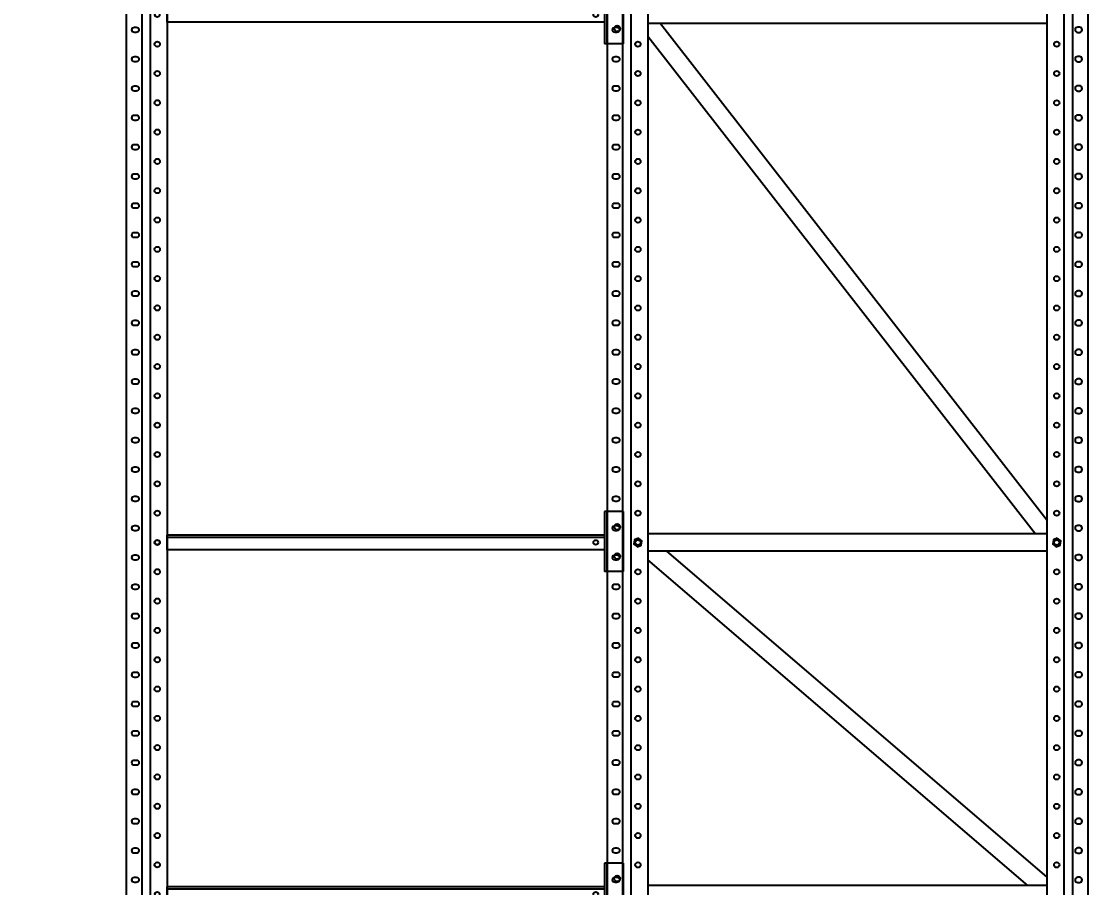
# Model space of a CAD drawing. Header units: millimetres. Extents: x 2596 to 53213, y 1175 to 12446.
# Drawn here: x 19765 to 21584, y 3067 to 4545 of the extents above; entities that cross this region are included whole.
import ezdxf

# ---------------------------------------------------------------- set-up
doc = ezdxf.new("R2010")
doc.units = ezdxf.units.MM
doc.linetypes.add('LIN0', pattern=[0])
doc.layers.add('MONTANTE', color=170, linetype='LIN0', lineweight=25)
doc.styles.add('DIM', font='dim.shx')
doc.dimstyles.new('200 - Planta Baixal', dxfattribs={"dimscale": 1.2, "dimtxt": 200, "dimasz": 50, "dimexe": 1.25, "dimexo": 40, "dimgap": 20, "dimtad": 1, "dimdec": 0, "dimzin": 9, "dimdsep": 46, "dimtxsty": 'DIM', "dimblk": 'OBLIQUE', "dimcen": 2.5, "dimclrd": 256, "dimclre": 256, "dimclrt": 256, "dimadec": 0, "dimazin": 0, "dimtfac": 1, "dimtdec": 0, "dimtmove": 0, "dimatfit": 0, "dimldrblk": 'OBLIQUE', "dimfxl": 0.04, "dimtolj": 1, "dimtzin": 1, "dimarcsym": 0})

# ---------------------------------------------------------------- blocks, each defined once
blk = doc.blocks.new('TRAVESSA UNIÃO')
at = {"color": 7, "linetype": 'Continuous', "lineweight": 25}
for p, q in [((-420.8, 167.3), (-420.8, 65.3)), ((-389, 167.3), (-420.8, 167.3)), ((-417, 167.3), (-417, 65.3)), ((-389, 167.3), (-389, 65.3)), ((-1166.8, 102.1), (-1166.8, 127.1)), ((-420.8, 127.1), (-1166.8, 127.1)), ((-420.8, 123.3), (-1166.8, 123.3)), ((-420.8, 102.1), (-1166.8, 102.1)), ((-389, 65.3), (-420.8, 65.3))]:
    blk.add_line(p, q, dxfattribs=at)
for centre, radius in [((-399.3, 141.3), 5), ((-1183.8, 114.6), 4), ((-435.8, 114.6), 4), ((-399.3, 91.3), 5)]:
    blk.add_circle(centre, radius, dxfattribs=at)
blk = doc.blocks.new('*U5')
at = {"layer": 'MONTANTE'}
for p, q in [((-872.6, 8804.8), (-872.6, 64.7)), ((-846.5, 8804.8), (-846.5, 64.7)), ((-832.1, 8804.8), (-832.1, 4.8)), ((-802.9, 8804.8), (-802.9, 4.8)), ((-122.4, 8804.8), (-122.4, 4.8)), ((-93.2, 8804.8), (-93.2, 4.8)), ((-78.8, 8804.8), (-78.8, 64.7)), ((-52.6, 8804.8), (-52.6, 64.7)), ((-122.4, 2789.7), (-802.9, 2789.7)), ((-122.4, 2789.7), (-802.9, 2789.7)), ((-781.6, 2789.7), (-122.4, 1943.2)), ((-802.9, 2768.6), (-141.4, 1919.7)), ((-122.4, 1919.7), (-802.9, 1919.7)), ((-122.4, 1889.7), (-802.9, 1889.7)), ((-154.7, 1319.7), (-802.9, 1875.3)), ((-122.4, 1334.2), (-770.6, 1889.7)), ((-122.4, 1319.7), (-802.9, 1319.7))]:
    blk.add_line(p, q, dxfattribs=at)
for points in [[(-855.7, 2774.7), (-858.7, 2774.7, -1), (-858.7, 2783.7), (-855.7, 2783.7, -1)], [(-69.6, 2774.7), (-66.6, 2774.7, 1), (-66.6, 2783.7), (-69.6, 2783.7, 1)], [(-855.7, 2724.7), (-858.7, 2724.7, -1), (-858.7, 2733.7), (-855.7, 2733.7, -1)], [(-69.6, 2724.7), (-66.6, 2724.7, 1), (-66.6, 2733.7), (-69.6, 2733.7, 1)], [(-855.7, 2674.7), (-858.7, 2674.7, -1), (-858.7, 2683.7), (-855.7, 2683.7, -1)], [(-69.6, 2674.7), (-66.6, 2674.7, 1), (-66.6, 2683.7), (-69.6, 2683.7, 1)], [(-855.7, 2624.7), (-858.7, 2624.7, -1), (-858.7, 2633.7), (-855.7, 2633.7, -1)], [(-69.6, 2624.7), (-66.6, 2624.7, 1), (-66.6, 2633.7), (-69.6, 2633.7, 1)], [(-855.7, 2574.7), (-858.7, 2574.7, -1), (-858.7, 2583.7), (-855.7, 2583.7, -1)], [(-69.6, 2574.7), (-66.6, 2574.7, 1), (-66.6, 2583.7), (-69.6, 2583.7, 1)], [(-855.7, 2524.7), (-858.7, 2524.7, -1), (-858.7, 2533.7), (-855.7, 2533.7, -1)], [(-69.6, 2524.7), (-66.6, 2524.7, 1), (-66.6, 2533.7), (-69.6, 2533.7, 1)], [(-855.7, 2474.7), (-858.7, 2474.7, -1), (-858.7, 2483.7), (-855.7, 2483.7, -1)], [(-69.6, 2474.7), (-66.6, 2474.7, 1), (-66.6, 2483.7), (-69.6, 2483.7, 1)], [(-855.7, 2424.7), (-858.7, 2424.7, -1), (-858.7, 2433.7), (-855.7, 2433.7, -1)], [(-69.6, 2424.7), (-66.6, 2424.7, 1), (-66.6, 2433.7), (-69.6, 2433.7, 1)], [(-855.7, 2374.7), (-858.7, 2374.7, -1), (-858.7, 2383.7), (-855.7, 2383.7, -1)], [(-69.6, 2374.7), (-66.6, 2374.7, 1), (-66.6, 2383.7), (-69.6, 2383.7, 1)], [(-855.7, 2324.7), (-858.7, 2324.7, -1), (-858.7, 2333.7), (-855.7, 2333.7, -1)], [(-69.6, 2324.7), (-66.6, 2324.7, 1), (-66.6, 2333.7), (-69.6, 2333.7, 1)], [(-855.7, 2274.7), (-858.7, 2274.7, -1), (-858.7, 2283.7), (-855.7, 2283.7, -1)], [(-69.6, 2274.7), (-66.6, 2274.7, 1), (-66.6, 2283.7), (-69.6, 2283.7, 1)], [(-855.7, 2224.7), (-858.7, 2224.7, -1), (-858.7, 2233.7), (-855.7, 2233.7, -1)], [(-69.6, 2224.7), (-66.6, 2224.7, 1), (-66.6, 2233.7), (-69.6, 2233.7, 1)], [(-855.7, 2174.7), (-858.7, 2174.7, -1), (-858.7, 2183.7), (-855.7, 2183.7, -1)], [(-69.6, 2174.7), (-66.6, 2174.7, 1), (-66.6, 2183.7), (-69.6, 2183.7, 1)], [(-855.7, 2124.7), (-858.7, 2124.7, -1), (-858.7, 2133.7), (-855.7, 2133.7, -1)], [(-69.6, 2124.7), (-66.6, 2124.7, 1), (-66.6, 2133.7), (-69.6, 2133.7, 1)], [(-855.7, 2074.7), (-858.7, 2074.7, -1), (-858.7, 2083.7), (-855.7, 2083.7, -1)], [(-69.6, 2074.7), (-66.6, 2074.7, 1), (-66.6, 2083.7), (-69.6, 2083.7, 1)], [(-855.7, 2024.7), (-858.7, 2024.7, -1), (-858.7, 2033.7), (-855.7, 2033.7, -1)], [(-69.6, 2024.7), (-66.6, 2024.7, 1), (-66.6, 2033.7), (-69.6, 2033.7, 1)], [(-855.7, 1974.7), (-858.7, 1974.7, -1), (-858.7, 1983.7), (-855.7, 1983.7, -1)], [(-69.6, 1974.7), (-66.6, 1974.7, 1), (-66.6, 1983.7), (-69.6, 1983.7, 1)], [(-855.7, 1924.7), (-858.7, 1924.7, -1), (-858.7, 1933.7), (-855.7, 1933.7, -1)], [(-69.6, 1924.7), (-66.6, 1924.7, 1), (-66.6, 1933.7), (-69.6, 1933.7, 1)], [(-855.7, 1874.7), (-858.7, 1874.7, -1), (-858.7, 1883.7), (-855.7, 1883.7, -1)], [(-69.6, 1874.7), (-66.6, 1874.7, 1), (-66.6, 1883.7), (-69.6, 1883.7, 1)], [(-855.7, 1824.7), (-858.7, 1824.7, -1), (-858.7, 1833.7), (-855.7, 1833.7, -1)], [(-69.6, 1824.7), (-66.6, 1824.7, 1), (-66.6, 1833.7), (-69.6, 1833.7, 1)], [(-855.7, 1774.7), (-858.7, 1774.7, -1), (-858.7, 1783.7), (-855.7, 1783.7, -1)], [(-69.6, 1774.7), (-66.6, 1774.7, 1), (-66.6, 1783.7), (-69.6, 1783.7, 1)], [(-855.7, 1724.7), (-858.7, 1724.7, -1), (-858.7, 1733.7), (-855.7, 1733.7, -1)], [(-69.6, 1724.7), (-66.6, 1724.7, 1), (-66.6, 1733.7), (-69.6, 1733.7, 1)], [(-855.7, 1674.7), (-858.7, 1674.7, -1), (-858.7, 1683.7), (-855.7, 1683.7, -1)], [(-69.6, 1674.7), (-66.6, 1674.7, 1), (-66.6, 1683.7), (-69.6, 1683.7, 1)], [(-855.7, 1624.7), (-858.7, 1624.7, -1), (-858.7, 1633.7), (-855.7, 1633.7, -1)], [(-69.6, 1624.7), (-66.6, 1624.7, 1), (-66.6, 1633.7), (-69.6, 1633.7, 1)], [(-855.7, 1574.7), (-858.7, 1574.7, -1), (-858.7, 1583.7), (-855.7, 1583.7, -1)], [(-69.6, 1574.7), (-66.6, 1574.7, 1), (-66.6, 1583.7), (-69.6, 1583.7, 1)], [(-855.7, 1524.7), (-858.7, 1524.7, -1), (-858.7, 1533.7), (-855.7, 1533.7, -1)], [(-69.6, 1524.7), (-66.6, 1524.7, 1), (-66.6, 1533.7), (-69.6, 1533.7, 1)], [(-855.7, 1474.7), (-858.7, 1474.7, -1), (-858.7, 1483.7), (-855.7, 1483.7, -1)], [(-69.6, 1474.7), (-66.6, 1474.7, 1), (-66.6, 1483.7), (-69.6, 1483.7, 1)], [(-855.7, 1424.7), (-858.7, 1424.7, -1), (-858.7, 1433.7), (-855.7, 1433.7, -1)], [(-69.6, 1424.7), (-66.6, 1424.7, 1), (-66.6, 1433.7), (-69.6, 1433.7, 1)], [(-855.7, 1374.7), (-858.7, 1374.7, -1), (-858.7, 1383.7), (-855.7, 1383.7, -1)], [(-69.6, 1374.7), (-66.6, 1374.7, 1), (-66.6, 1383.7), (-69.6, 1383.7, 1)], [(-855.7, 1324.7), (-858.7, 1324.7, -1), (-858.7, 1333.7), (-855.7, 1333.7, -1)], [(-69.6, 1324.7), (-66.6, 1324.7, 1), (-66.6, 1333.7), (-69.6, 1333.7, 1)]]:
    blk.add_lwpolyline(points, format="xyb", close=True, dxfattribs=at)
for points in [[(-818.9, 1912), (-825.7, 1909.2), (-826.7, 1902), (-820.9, 1897.5), (-814.1, 1900.3), (-813.1, 1907.5), (-818.9, 1912)], [(-104.4, 1912), (-111.2, 1909.2), (-112.2, 1902), (-106.4, 1897.5), (-99.6, 1900.3), (-98.6, 1907.5), (-104.4, 1912)]]:
    blk.add_lwpolyline(points, dxfattribs=at)
for centre in [(-819.9, 2754.7), (-105.4, 2754.7), (-819.9, 2704.7), (-105.4, 2704.7), (-819.9, 2654.7), (-105.4, 2654.7), (-819.9, 2604.7), (-105.4, 2604.7), (-819.9, 2554.7), (-105.4, 2554.7), (-819.9, 2504.7), (-105.4, 2504.7), (-819.9, 2454.7), (-105.4, 2454.7), (-819.9, 2404.7), (-105.4, 2404.7), (-819.9, 2354.7), (-105.4, 2354.7), (-819.9, 2304.7), (-105.4, 2304.7), (-819.9, 2254.7), (-105.4, 2254.7), (-819.9, 2204.7), (-105.4, 2204.7), (-819.9, 2154.7), (-105.4, 2154.7), (-819.9, 2104.7), (-105.4, 2104.7), (-819.9, 2054.7), (-105.4, 2054.7), (-819.9, 2004.7), (-105.4, 2004.7), (-819.9, 1954.7), (-105.4, 1954.7), (-819.9, 1904.7), (-105.4, 1904.7), (-819.9, 1854.7), (-105.4, 1854.7), (-819.9, 1804.7), (-105.4, 1804.7), (-819.9, 1754.7), (-105.4, 1754.7), (-819.9, 1704.7), (-105.4, 1704.7), (-819.9, 1654.7), (-105.4, 1654.7), (-819.9, 1604.7), (-105.4, 1604.7), (-819.9, 1554.7), (-105.4, 1554.7), (-819.9, 1504.7), (-105.4, 1504.7), (-819.9, 1454.7), (-105.4, 1454.7), (-819.9, 1404.7), (-105.4, 1404.7), (-819.9, 1354.7), (-105.4, 1354.7)]:
    blk.add_circle(centre, 4.5, dxfattribs=at)
blk = doc.blocks.new('*U36')
blk.add_blockref('*U5', (42.5, -4552.375))
blk = doc.blocks.new('*U34')
at = {"color": 0, "linetype": 'ByBlock', "lineweight": -2, "transparency": 16777216}
blk.add_blockref('*U36', (0, 0), dxfattribs=at)
blk = doc.blocks.new('COL SOLTEIRA')
at = {"layer": 'MONTANTE'}
for p, q in [((-536, 4318), (-536, -4422)), ((-509.8, 4318), (-509.8, -4422)), ((-495.5, 4318), (-495.5, -4482)), ((-466.2, 4318), (-466.2, -4482))]:
    blk.add_line(p, q, dxfattribs=at)
for points in [[(-519, -1712.1), (-522, -1712.1, -1), (-522, -1703.1), (-519, -1703.1, -1)], [(-519, -1762.1), (-522, -1762.1, -1), (-522, -1753.1), (-519, -1753.1, -1)], [(-519, -1812.1), (-522, -1812.1, -1), (-522, -1803.1), (-519, -1803.1, -1)], [(-519, -1862.1), (-522, -1862.1, -1), (-522, -1853.1), (-519, -1853.1, -1)], [(-519, -1912.1), (-522, -1912.1, -1), (-522, -1903.1), (-519, -1903.1, -1)], [(-519, -1962.1), (-522, -1962.1, -1), (-522, -1953.1), (-519, -1953.1, -1)], [(-519, -2012.1), (-522, -2012.1, -1), (-522, -2003.1), (-519, -2003.1, -1)], [(-519, -2062.1), (-522, -2062.1, -1), (-522, -2053.1), (-519, -2053.1, -1)], [(-519, -2112.1), (-522, -2112.1, -1), (-522, -2103.1), (-519, -2103.1, -1)], [(-519, -2162.1), (-522, -2162.1, -1), (-522, -2153.1), (-519, -2153.1, -1)], [(-519, -2212.1), (-522, -2212.1, -1), (-522, -2203.1), (-519, -2203.1, -1)], [(-519, -2262.1), (-522, -2262.1, -1), (-522, -2253.1), (-519, -2253.1, -1)], [(-519, -2312.1), (-522, -2312.1, -1), (-522, -2303.1), (-519, -2303.1, -1)], [(-519, -2362.1), (-522, -2362.1, -1), (-522, -2353.1), (-519, -2353.1, -1)], [(-519, -2412.1), (-522, -2412.1, -1), (-522, -2403.1), (-519, -2403.1, -1)], [(-519, -2462.1), (-522, -2462.1, -1), (-522, -2453.1), (-519, -2453.1, -1)], [(-519, -2512.1), (-522, -2512.1, -1), (-522, -2503.1), (-519, -2503.1, -1)], [(-519, -2562.1), (-522, -2562.1, -1), (-522, -2553.1), (-519, -2553.1, -1)], [(-519, -2612.1), (-522, -2612.1, -1), (-522, -2603.1), (-519, -2603.1, -1)], [(-519, -2662.1), (-522, -2662.1, -1), (-522, -2653.1), (-519, -2653.1, -1)], [(-519, -2712.1), (-522, -2712.1, -1), (-522, -2703.1), (-519, -2703.1, -1)], [(-519, -2762.1), (-522, -2762.1, -1), (-522, -2753.1), (-519, -2753.1, -1)], [(-519, -2812.1), (-522, -2812.1, -1), (-522, -2803.1), (-519, -2803.1, -1)], [(-519, -2862.1), (-522, -2862.1, -1), (-522, -2853.1), (-519, -2853.1, -1)], [(-519, -2912.1), (-522, -2912.1, -1), (-522, -2903.1), (-519, -2903.1, -1)], [(-519, -2962.1), (-522, -2962.1, -1), (-522, -2953.1), (-519, -2953.1, -1)], [(-519, -3012.1), (-522, -3012.1, -1), (-522, -3003.1), (-519, -3003.1, -1)], [(-519, -3062.1), (-522, -3062.1, -1), (-522, -3053.1), (-519, -3053.1, -1)], [(-519, -3112.1), (-522, -3112.1, -1), (-522, -3103.1), (-519, -3103.1, -1)], [(-519, -3162.1), (-522, -3162.1, -1), (-522, -3153.1), (-519, -3153.1, -1)]]:
    blk.add_lwpolyline(points, format="xyb", close=True, dxfattribs=at)
for centre in [(-483.2, -1732), (-483.2, -1782), (-483.2, -1832), (-483.2, -1882), (-483.2, -1932), (-483.2, -1982), (-483.2, -2032), (-483.2, -2082), (-483.2, -2132), (-483.2, -2182), (-483.2, -2232), (-483.2, -2282), (-483.2, -2332), (-483.2, -2382), (-483.2, -2432), (-483.2, -2482), (-483.2, -2532), (-483.2, -2582), (-483.2, -2632), (-483.2, -2682), (-483.2, -2732), (-483.2, -2782), (-483.2, -2832), (-483.2, -2882), (-483.2, -2932), (-483.2, -2982), (-483.2, -3032), (-483.2, -3082), (-483.2, -3132)]:
    blk.add_circle(centre, 4.5, dxfattribs=at)
blk = doc.blocks.new('_Oblique')
at = {"color": 0, "linetype": 'ByBlock', "lineweight": -2}
blk.add_line((-0.5, -0.5), (0.5, 0.5), dxfattribs=at)
blk = doc.blocks.new('*D53')
at = {"lineweight": -2, "transparency": 16777216}
for p, q in [((19896.1, 10556.3), (18660.4, 10556.3)), ((18661.9, 1756.3), (18661.9, 10556.3)), ((19893.4, 1756.3), (18660.4, 1756.3))]:
    blk.add_line(p, q, dxfattribs=at)
at = {"layer": 'Defpoints', "color": 0, "transparency": 16777216}
for p in [(18661.9, 10556.3), (19944.1, 10556.3), (19941.4, 1756.3)]:
    blk.add_point(p, dxfattribs=at)
at = {"lineweight": -2, "transparency": 16777216, "xscale": 60, "yscale": 60, "zscale": 60}
for p, rotation in [((18661.9, 10556.3), 90), ((18661.9, 1756.3), 270)]:
    blk.add_blockref('_Oblique', p, dxfattribs=dict(at, rotation=rotation))
at = {"transparency": 16777216, "insert": (18517.9, 6156.3), "char_height": 240, "attachment_point": 5, "rotation": 90, "style": 'DIM'}
blk.add_mtext('\\A1;B', dxfattribs=at)

msp = doc.modelspace()

# ---------------------------------------------------------------- block references
for name, p in [('COL SOLTEIRA', (20480, 6238.3)), ('*U34', (21594.2, 6303.9)), ('TRAVESSA UNIÃO', (21180.6, 4441.7)), ('TRAVESSA UNIÃO', (21180.6, 3541.7)), ('TRAVESSA UNIÃO', (21180.6, 2941.7))]:
    msp.add_blockref(name, p)

# ---------------------------------------------------------------- dimensions: what is measured, and where the dimension line sits
dim = msp.add_linear_dim(base=(18661.9, 10556.3), p1=(19941.4, 1756.3), p2=(19944.1, 10556.3), angle=90, text='B', dimstyle='200 - Planta Baixal')
dim.commit()
dim.dimension.update_dxf_attribs({"geometry": '*D53', "text_midpoint": (18517.9, 6156.3)})

doc.saveas('drawing.dxf')
